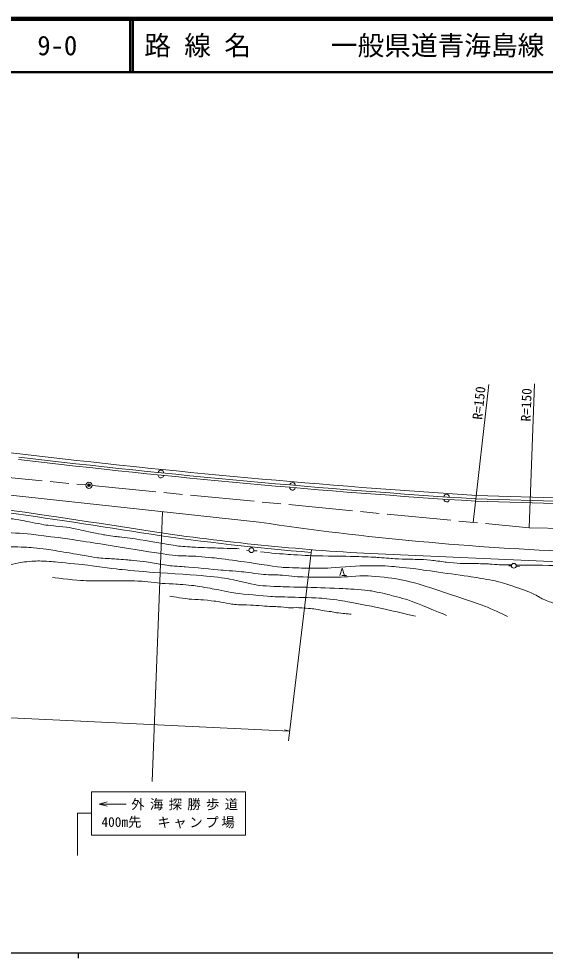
# Model space of a CAD drawing. Units: millimetres, scale not verified. Extents: x 40000 to 680000, y 20000 to 380000.
# Drawn here: x 156870 to 255494, y 204000 to 380000 of the extents above; entities that cross this region are included whole.
import ezdxf
from ezdxf.enums import TextEntityAlignment as Align

# ---------------------------------------------------------------- set-up
doc = ezdxf.new("R2010")
doc.units = ezdxf.units.MM
doc.header["$LTSCALE"] = 1000
doc.header["$PDMODE"] = 32
doc.header["$PDSIZE"] = 500
doc.linetypes.add('CHAIN', pattern=[18.5, 12, -1.5, 3.5, -1.5])
for name, color, linetype, lineweight in [('M-BGD', 7, 'Continuous', 13), ('M-BMK', 2, 'CHAIN', 13), ('M-STR-HTXT', 7, 'Continuous', 13), ('M-TTL', 2, 'Continuous', 140), ('M-TTL-BAND', 7, 'Continuous', 25), ('M-TTL-LINE', 7, 'Continuous', 50), ('M-TTL-TXT', 7, 'Continuous', 13), ('M-WORK', 1, 'Continuous', 13)]:
    doc.layers.add(name, color=color, linetype=linetype, lineweight=lineweight)
doc.styles.add('ＭＳ ゴシック', font='')
doc.styles.get('ＭＳ ゴシック').set_extended_font_data('MS Gothic')

msp = doc.modelspace()

# ---------------------------------------------------------------- linework, layer by layer
at = {"layer": 'M-BGD'}
msp.add_circle((170024, 292599), 600, dxfattribs=at)
msp.add_point((170024, 292599), dxfattribs=at)
at = {"layer": 'M-BMK'}
for p, q in [((112491, 298166), (169427, 292656)), ((170621, 292541), (252490, 284619)), ((252490, 284619), (268008, 284328))]:
    msp.add_line(p, q, dxfattribs=at)
at = {"layer": 'M-STR-HTXT'}
for p, q in [((207399, 244712), (211738, 280538)), ((207619, 246531), (206663, 246758))]:
    msp.add_line(p, q, dxfattribs=at)
msp.add_lwpolyline([(207619, 246531), (84834, 252436), (85808, 252574)], dxfattribs=at)
at = {"layer": 'M-TTL'}
msp.add_line((680000, 380000), (40000, 380000), dxfattribs=at)
at = {"layer": 'M-TTL-BAND'}
for p, q in [((40000, 205000), (579000, 205000)), ((168000, 205000), (168000, 204000))]:
    msp.add_line(p, q, dxfattribs=at)
at = {"layer": 'M-TTL-LINE'}
for p, q in [((177750, 380000), (177750, 370000)), ((178250, 380000), (178250, 370000)), ((40000, 370000), (680000, 370000))]:
    msp.add_line(p, q, dxfattribs=at)
at = {"layer": 'M-WORK'}
for p, q in [((253498, 311592), (252490, 284619)), ((244938, 311476), (242019, 285632)), ((97397, 304372), (157054, 298514)), ((112221, 295399), (201901, 285686)), ((262785, 290087), (242591, 290698)), ((290315, 288172), (242470, 289618)), ((290304, 288612), (242519, 290056)), ((181837, 237118), (183812, 287645)), ((199511, 280440), (199997, 280408)), ((200885, 280350), (201505, 280309)), ((300907, 276398), (222782, 279797)), ((248676, 277524), (249162, 277492)), ((250050, 277434), (250670, 277393)), ((217367, 275694), (218271, 275694)), ((171921, 232889), (173421, 233306)), ((176983, 232889), (171921, 232889)), ((171921, 232889), (173421, 232473))]:
    msp.add_line(p, q, dxfattribs=at)
for points in [[(217004, 275694), (217453, 277088), (217903, 275694)], [(170470, 231171), (167876, 231171), (167876, 223231)]]:
    msp.add_lwpolyline(points, dxfattribs=at)
msp.add_lwpolyline([(170470, 227045), (199359, 227045), (199359, 235193), (170470, 235193)], close=True, dxfattribs=at)
for centre in [(200445, 280446), (249610, 277530)]:
    msp.add_circle(centre, 450, dxfattribs=at)
for centre, radius, start, end in [((339845, 1827136), 1540598, 263.17709, 266.37612), ((339895, 1827574), 1540598, 263.17709, 266.37612), ((339967, 1828215), 1540598, 263.18124, 266.37612), ((183486, 294493), 500, 174.17486, 354.17486), ((183510, 294933), 500, 354.17147, 174.17147), ((-66612, -1275052), 1578659, 80.94356, 83.28249), ((208134, 292179), 500, 175.09558, 355.09558), ((208170, 292617), 500, 355.09506, 175.09506), ((-66847, -1275547), 1578659, 80.94356, 83.06376), ((237005, 290415), 500, 356.17061, 176.17061), ((237038, 289972), 500, 176.17367, 356.17367), ((282896, 833206), 553479, 261.58524, 267.82737), ((246921, 725392), 446755, 261.59844, 265.47515), ((247156, 725887), 446755, 261.59844, 266.87248), ((251472, 82574), 195082, 84.64116, 90.41941)]:
    msp.add_arc(centre, radius, start, end, dxfattribs=at)
for points, knots in [([(198158, 280716), (197260, 280743), (194569, 280828), (193672, 280858), (192855, 280885), (190403, 280954), (189587, 280999), (188967, 281034), (187109, 281172), (186494, 281259), (184990, 281472), (180502, 282270), (179000, 282501), (178284, 282611), (176126, 282866), (175408, 282962), (174869, 283034), (173251, 283242), (172716, 283339), (171881, 283492), (169392, 284038), (168561, 284213), (168117, 284307), (166790, 284616), (166342, 284685), (165844, 284762), (164339, 284891), (163839, 284945), (163461, 284986), (162325, 285096), (161950, 285157), (161144, 285290), (158740, 285765), (157936, 285913), (157507, 285992), (156220, 286233), (155788, 286291), (155506, 286328), (154655, 286371), (154371, 286385), (154097, 286399), (153272, 286409), (152997, 286428), (152468, 286464), (150879, 286593), (150353, 286664), (149544, 286772), (147126, 287168), (146325, 287323)], [0, 0, 0, 0, 1, 1, 1, 2, 2, 2, 3, 3, 3, 4, 4, 4, 5, 5, 5, 6, 6, 6, 7, 7, 7, 8, 8, 8, 9, 9, 9, 10, 10, 10, 11, 11, 11, 12, 12, 12, 13, 13, 13, 14, 14, 14, 15, 15, 15, 16, 16, 16, 16]), ([(268891, 274645), (268338, 274467), (266707, 273843), (266176, 273606), (265256, 273196), (262564, 271819), (261643, 271411), (261221, 271224), (259917, 270749), (259471, 270632), (259176, 270554), (258264, 270456), (257960, 270443), (257783, 270435), (257249, 270479), (257079, 270529), (256642, 270658), (255364, 271148), (254946, 271332), (254760, 271413), (254252, 271755), (254073, 271851), (253831, 271981), (253100, 272364), (252845, 272465), (252142, 272743), (250005, 273506), (249287, 273745), (248731, 273932), (247050, 274462), (246478, 274595), (245711, 274774), (243384, 275184), (242606, 275304), (240426, 275639), (233876, 276573), (231691, 276867), (230791, 276988), (228084, 277287), (227181, 277376), (226751, 277418), (225459, 277510), (225027, 277520), (224295, 277538), (222099, 277551), (221367, 277520), (220049, 277465), (216104, 277141), (214786, 277090), (213878, 277055), (211152, 277074), (210244, 277092), (209403, 277108), (206878, 277168), (206041, 277257), (204521, 277419), (199987, 278137), (198472, 278348), (197567, 278474), (194852, 278841), (193944, 278943), (193091, 279038), (190529, 279281), (189673, 279333), (189091, 279368), (187338, 279342), (186755, 279376), (186318, 279402), (185015, 279569), (184583, 279636), (181425, 280122), (171964, 281664), (168805, 282140), (166976, 282415), (161480, 283182), (159642, 283389), (158601, 283506), (155461, 283736), (154413, 283759), (153456, 283781), (150581, 283696), (149627, 283614), (148782, 283541), (146258, 283189), (145435, 282985), (144408, 282731), (141384, 281747), (140411, 281332), (139545, 280963), (137059, 279611), (136279, 279084)], [0, 0, 0, 0, 1, 1, 1, 2, 2, 2, 3, 3, 3, 4, 4, 4, 5, 5, 5, 6, 6, 6, 7, 7, 7, 8, 8, 8, 9, 9, 9, 10, 10, 10, 11, 11, 11, 12, 12, 12, 13, 13, 13, 14, 14, 14, 15, 15, 15, 16, 16, 16, 17, 17, 17, 18, 18, 18, 19, 19, 19, 20, 20, 20, 21, 21, 21, 22, 22, 22, 23, 23, 23, 24, 24, 24, 25, 25, 25, 26, 26, 26, 27, 27, 27, 28, 28, 28, 29, 29, 29, 30, 30, 30, 30]), ([(248425, 268021), (247615, 268446), (245113, 269586), (244260, 269918), (243019, 270401), (239230, 271670), (237967, 272093), (236712, 272513), (232946, 273767), (231673, 274129), (230797, 274378), (228132, 275007), (227231, 275147), (226156, 275314), (222904, 275632), (221817, 275656), (220807, 275678), (217783, 275396), (216773, 275378), (215310, 275353), (210920, 275385), (209459, 275441), (208651, 275472), (206239, 275757), (205433, 275811), (204977, 275841), (203607, 275825), (203152, 275864), (202321, 275935), (199843, 276274), (199014, 276360), (198163, 276447), (195608, 276656), (194756, 276730), (193430, 276845), (189450, 277195), (188123, 277309), (187482, 277364), (185555, 277493), (184917, 277573), (184239, 277659), (182222, 278041), (181545, 278135), (180754, 278246), (178374, 278520), (177579, 278598), (176965, 278659), (175120, 278785), (174505, 278829), (173923, 278871), (172174, 278952), (171596, 279028), (170600, 279158), (167635, 279692), (166645, 279861), (165895, 279988), (163650, 280402), (162896, 280509), (162076, 280624), (159605, 280916), (158778, 280971), (157956, 281027), (155483, 281097), (154659, 281064), (154033, 281039), (152165, 280790), (151547, 280683), (150992, 280588), (149332, 280250), (148804, 280055), (147943, 279738), (145439, 278585), (144639, 278138)], [0, 0, 0, 0, 1, 1, 1, 2, 2, 2, 3, 3, 3, 4, 4, 4, 5, 5, 5, 6, 6, 6, 7, 7, 7, 8, 8, 8, 9, 9, 9, 10, 10, 10, 11, 11, 11, 12, 12, 12, 13, 13, 13, 14, 14, 14, 15, 15, 15, 16, 16, 16, 17, 17, 17, 18, 18, 18, 19, 19, 19, 20, 20, 20, 21, 21, 21, 22, 22, 22, 23, 23, 23, 24, 24, 24, 24]), ([(249192, 277698), (248730, 277687), (247343, 277695), (246881, 277712), (246529, 277725), (245478, 277825), (245127, 277844), (244591, 277872), (242982, 277932), (242446, 277945), (241869, 277959), (240138, 277953), (239562, 277978), (239051, 278001), (237521, 278128), (237012, 278184), (236500, 278240), (234974, 278483), (234462, 278538), (234015, 278587), (232669, 278685), (232219, 278704), (231607, 278729), (229767, 278736), (229155, 278756), (228702, 278770), (227347, 278844), (226895, 278874), (226264, 278915), (224373, 279075), (223741, 279110), (222937, 279153), (220523, 279244), (219718, 279264), (218225, 279301), (213745, 279345), (212252, 279392), (211273, 279422), (208341, 279579), (207365, 279651), (206374, 279725), (203883, 279947), (202171, 280110)], [0, 0, 0, 0, 1, 1, 1, 2, 2, 2, 3, 3, 3, 4, 4, 4, 5, 5, 5, 6, 6, 6, 7, 7, 7, 8, 8, 8, 9, 9, 9, 10, 10, 10, 11, 11, 11, 12, 12, 12, 13, 13, 13, 14, 14, 14, 14]), ([(236983, 268219), (235621, 268824), (231475, 270495), (230074, 271003), (229350, 271266), (227120, 271882), (226372, 272067), (225629, 272252), (223383, 272748), (222624, 272854), (221732, 272979), (219035, 273173), (218135, 273224), (216943, 273293), (213360, 273418), (212166, 273456), (210999, 273492), (207495, 273547), (206329, 273595), (205376, 273634), (202512, 273752), (201569, 273892), (200417, 274063), (197031, 274945), (195884, 275141), (194919, 275306), (191999, 275616), (191025, 275697), (189093, 275857), (183286, 276199), (181353, 276345), (180223, 276430), (176834, 276729), (175707, 276854), (174409, 276997), (170527, 277537), (169229, 277687), (168120, 277815), (164788, 278148), (163676, 278242), (163029, 278296), (161085, 278436), (160437, 278427), (159796, 278418), (157876, 278256), (157244, 278149), (156391, 278006), (153862, 277422), (153033, 277178)], [0, 0, 0, 0, 1, 1, 1, 2, 2, 2, 3, 3, 3, 4, 4, 4, 5, 5, 5, 6, 6, 6, 7, 7, 7, 8, 8, 8, 9, 9, 9, 10, 10, 10, 11, 11, 11, 12, 12, 12, 13, 13, 13, 14, 14, 14, 15, 15, 15, 16, 16, 16, 16]), ([(231206, 268075), (229832, 268410), (225695, 269354), (224311, 269648), (223038, 269918), (219209, 270680), (217925, 270897), (217079, 271041), (214524, 271388), (213668, 271453), (212569, 271536), (209263, 271601), (208161, 271638), (207338, 271665), (204865, 271719), (204043, 271777), (202745, 271867), (198855, 272209), (197564, 272378), (196733, 272487), (194271, 273014), (193446, 273165), (192753, 273292), (190674, 273676), (189975, 273766), (189247, 273861), (187051, 274036), (186319, 274090), (185802, 274129), (184245, 274186), (183728, 274229), (182903, 274297), (180436, 274603), (179609, 274646), (178630, 274696), (175685, 274683), (174704, 274692), (173557, 274702), (170112, 274674), (168966, 274738), (167805, 274804), (164332, 275165), (163182, 275340)], [0, 0, 0, 0, 1, 1, 1, 2, 2, 2, 3, 3, 3, 4, 4, 4, 5, 5, 5, 6, 6, 6, 7, 7, 7, 8, 8, 8, 9, 9, 9, 10, 10, 10, 11, 11, 11, 12, 12, 12, 13, 13, 13, 14, 14, 14, 14]), ([(219138, 268443), (218906, 268466), (218212, 268537), (217981, 268561), (217669, 268594), (216733, 268681), (216422, 268727), (216213, 268757), (215593, 268905), (215384, 268939), (215064, 268990), (214098, 269100), (213778, 269152), (213451, 269204), (212478, 269420), (212149, 269458), (211585, 269524), (209884, 269646), (209316, 269671), (208934, 269688), (207786, 269654), (207403, 269671), (207039, 269687), (205950, 269812), (205586, 269836), (205051, 269872), (203443, 269935), (202908, 269968), (202491, 269994), (201243, 270112), (200826, 270134), (200306, 270161), (198744, 270190), (198224, 270214), (197987, 270225), (197278, 270274), (197043, 270308), (196321, 270415), (194168, 270822), (193445, 270922), (192952, 270991), (191463, 271115), (190966, 271154), (190530, 271188), (189219, 271236), (188785, 271286), (188061, 271369), (185899, 271686), (185182, 271815)], [0, 0, 0, 0, 1, 1, 1, 2, 2, 2, 3, 3, 3, 4, 4, 4, 5, 5, 5, 6, 6, 6, 7, 7, 7, 8, 8, 8, 9, 9, 9, 10, 10, 10, 11, 11, 11, 12, 12, 12, 13, 13, 13, 14, 14, 14, 15, 15, 15, 16, 16, 16, 16])]:
    msp.add_open_spline(points, degree=3, knots=knots, dxfattribs=at)

# ---------------------------------------------------------------- texts
at = {"layer": 'M-TTL-TXT', "style": 'ＭＳ ゴシック'}
for s, p in [('図面コード      9-0', (120380, 375000)), ('路 線 名      一般県道青海島線', (180380, 375000))]:
    msp.add_text(s, height=3666, dxfattribs=at).set_placement(p, align=Align.MIDDLE_LEFT)
at = {"layer": 'M-WORK', "style": 'ＭＳ ゴシック'}
for rotation, p in [(83.998, (244540, 307869)), (87.998, (253407, 307626))]:
    msp.add_text('R=150', height=1833, rotation=rotation, dxfattribs=at).set_placement(p, align=Align.BOTTOM_CENTER)
msp.add_text('400m先', height=1833, dxfattribs=at).set_placement((176100, 228059), align=Align.BOTTOM_CENTER)
at = {"layer": 'M-WORK', "char_height": 1833, "attachment_point": 8, "style": 'ＭＳ ゴシック'}
for s, insert in [('\\T1.4;外海探勝歩道', (188443, 231709)), ('\\T1.2;キャンプ場', (190318, 228326))]:
    msp.add_mtext(s, dxfattribs=dict(at, insert=insert))

doc.saveas('drawing.dxf')
